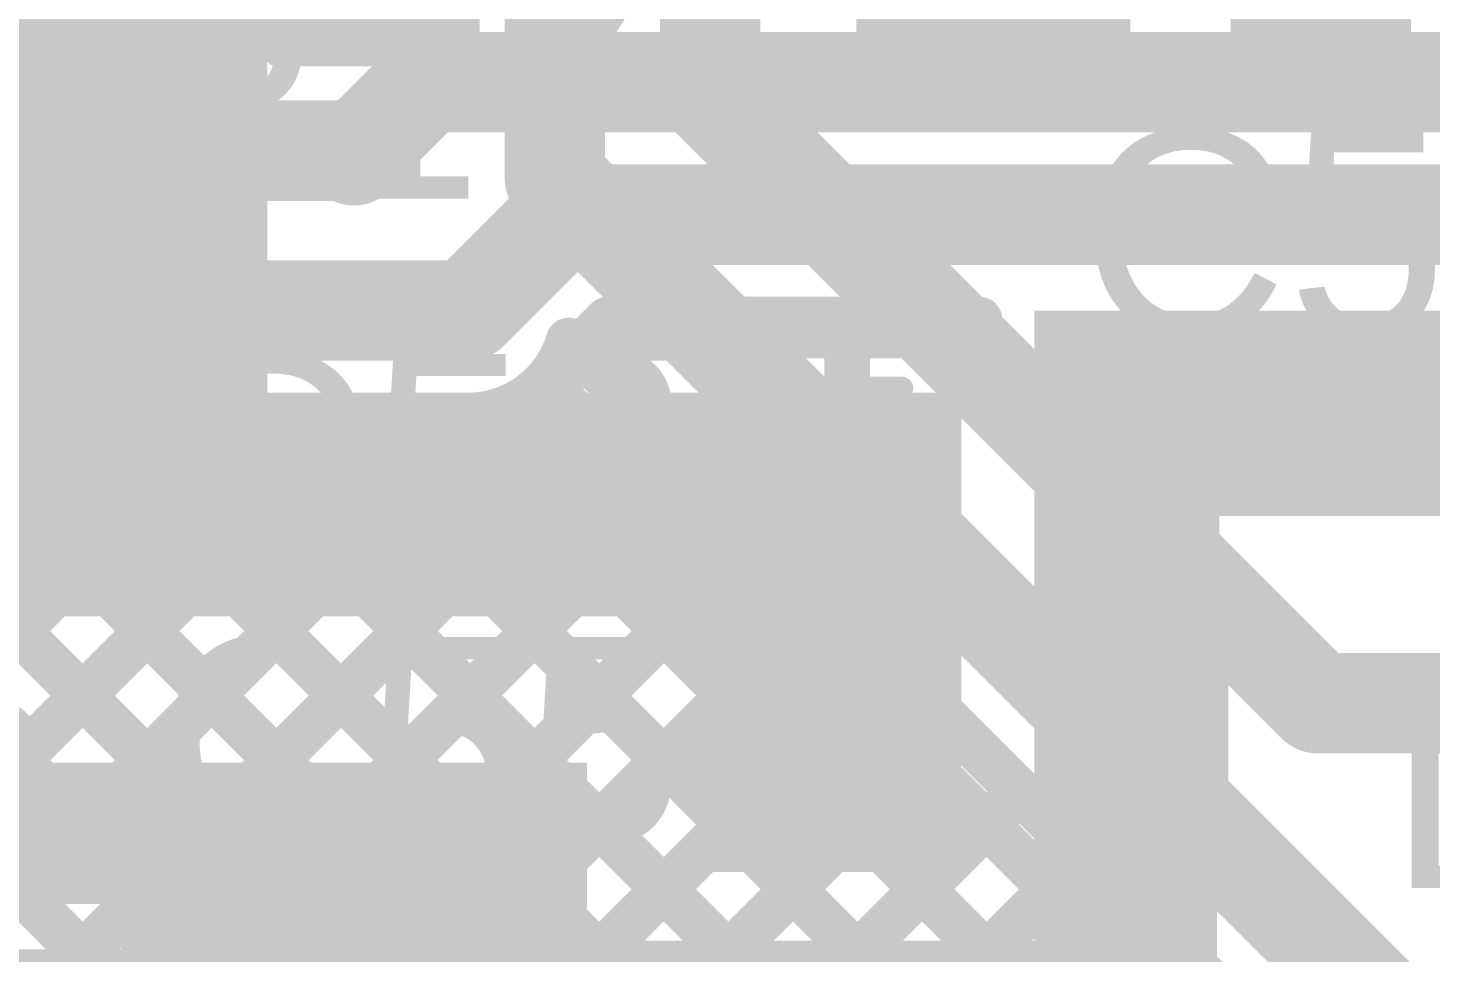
# Model space of a CAD drawing. Header units: millimetres. Extents: x -0.26 to 2.84, y -0.09 to 2.43.
# Drawn here: x 1.8396 to 2.1469, y 0.8923 to 1.0949 of the extents above; entities that cross this region are included whole.
import ezdxf

# ---------------------------------------------------------------- set-up
doc = ezdxf.new("R2010")
doc.units = ezdxf.units.MM
doc.header["$MEASUREMENT"] = 0
for name, color, linetype in [('BottomLayer', 5, 'Continuous'), ('BottomOverlay', 54, 'Continuous'), ('BottomPaste', 16, 'Continuous'), ('BottomSolder', 6, 'Continuous'), ('TopLayer', 1, 'Continuous'), ('TopOverlay', 2, 'Continuous'), ('TopPaste', 8, 'Continuous'), ('TopSolder', 216, 'Continuous'), ('ViaHoleLayer', 16, 'Continuous')]:
    doc.layers.add(name, color=color, linetype=linetype)
doc.styles.add('Arial', font='', dxfattribs={"height": 0.2})
doc.styles.get('Arial').set_extended_font_data('Arial')

# ---------------------------------------------------------------- blocks, each defined once
blk = doc.blocks.new('R__0603_B_14')
at = {"layer": 'BottomLayer'}
for points in [[(-0.045, -0.0175), (-0.045, 0.0175), (-0.015, 0.0175), (-0.015, -0.0175)], [(0.015, -0.0175), (0.015, 0.0175), (0.045, 0.0175), (0.045, -0.0175)]]:
    blk.add_hatch(color=5, dxfattribs=at).paths.add_polyline_path(points)
at = {"layer": 'BottomPaste'}
for points in [[(-0.045, -0.0175), (-0.045, 0.0175), (-0.015, 0.0175), (-0.015, -0.0175)], [(0.015, -0.0175), (0.015, 0.0175), (0.045, 0.0175), (0.045, -0.0175)]]:
    blk.add_hatch(color=16, dxfattribs=at).paths.add_polyline_path(points)
at = {"layer": 'BottomSolder'}
for points in [[(-0.049, -0.0215), (-0.049, 0.0215), (-0.011, 0.0215), (-0.011, -0.0215)], [(0.011, -0.0215), (0.011, 0.0215), (0.049, 0.0215), (0.049, -0.0215)]]:
    blk.add_hatch(color=6, dxfattribs=at).paths.add_polyline_path(points)
at = {"layer": 'BottomOverlay', "const_width": 0.005}
for points in [[(-0.048, -0.021), (-0.048, 0.021)], [(0.048, 0.021), (-0.048, 0.021)], [(0.048, -0.021), (0.048, 0.021)], [(0.048, -0.021), (-0.048, -0.021)]]:
    blk.add_lwpolyline(points, dxfattribs=at)
at = {"layer": 'BottomOverlay', "const_width": 0.0025}
for points in [[(-0.04925, 0.021, 1), (-0.04675, 0.021, 1)], [(-0.04925, 0.021, 1), (-0.04675, 0.021, 1)], [(0.04675, 0.021, 1), (0.04925, 0.021, 1)], [(0.04675, 0.021, 1), (0.04925, 0.021, 1)], [(-0.04925, -0.021, 1), (-0.04675, -0.021, 1)], [(-0.04925, -0.021, 1), (-0.04675, -0.021, 1)], [(0.04675, -0.021, 1), (0.04925, -0.021, 1)], [(0.04675, -0.021, 1), (0.04925, -0.021, 1)]]:
    blk.add_lwpolyline(points, format="xyb", close=True, dxfattribs=at)
blk = doc.blocks.new('R__0603_B_17')
at = {"layer": 'BottomLayer'}
for points in [[(-0.045, -0.0175), (-0.045, 0.0175), (-0.015, 0.0175), (-0.015, -0.0175)], [(0.015, -0.0175), (0.015, 0.0175), (0.045, 0.0175), (0.045, -0.0175)]]:
    blk.add_hatch(color=5, dxfattribs=at).paths.add_polyline_path(points)
at = {"layer": 'BottomPaste'}
for points in [[(-0.045, -0.0175), (-0.045, 0.0175), (-0.015, 0.0175), (-0.015, -0.0175)], [(0.015, -0.0175), (0.015, 0.0175), (0.045, 0.0175), (0.045, -0.0175)]]:
    blk.add_hatch(color=16, dxfattribs=at).paths.add_polyline_path(points)
at = {"layer": 'BottomSolder'}
for points in [[(-0.049, -0.0215), (-0.049, 0.0215), (-0.011, 0.0215), (-0.011, -0.0215)], [(0.011, -0.0215), (0.011, 0.0215), (0.049, 0.0215), (0.049, -0.0215)]]:
    blk.add_hatch(color=6, dxfattribs=at).paths.add_polyline_path(points)
at = {"layer": 'BottomOverlay', "const_width": 0.005}
for points in [[(-0.048, 0.021), (-0.048, -0.021)], [(0.048, 0.021), (-0.048, 0.021)], [(0.048, 0.021), (0.048, -0.021)], [(0.048, -0.021), (-0.048, -0.021)]]:
    blk.add_lwpolyline(points, dxfattribs=at)
at = {"layer": 'BottomOverlay', "const_width": 0.0025}
for points in [[(-0.04925, 0.021, 1), (-0.04675, 0.021, 1)], [(-0.04925, 0.021, 1), (-0.04675, 0.021, 1)], [(0.04675, 0.021, 1), (0.04925, 0.021, 1)], [(0.04675, 0.021, 1), (0.04925, 0.021, 1)], [(-0.04925, -0.021, 1), (-0.04675, -0.021, 1)], [(-0.04925, -0.021, 1), (-0.04675, -0.021, 1)], [(0.04675, -0.021, 1), (0.04925, -0.021, 1)], [(0.04675, -0.021, 1), (0.04925, -0.021, 1)]]:
    blk.add_lwpolyline(points, format="xyb", close=True, dxfattribs=at)
blk = doc.blocks.new('C__0603_63')
at = {"layer": 'TopLayer'}
for points in [[(-0.015, 0.0175), (-0.015, -0.0175), (-0.045, -0.0175), (-0.045, 0.0175)], [(0.045, 0.0175), (0.045, -0.0175), (0.015, -0.0175), (0.015, 0.0175)]]:
    blk.add_hatch(color=1, dxfattribs=at).paths.add_polyline_path(points)
at = {"layer": 'TopPaste'}
for points in [[(-0.015, 0.0175), (-0.015, -0.0175), (-0.045, -0.0175), (-0.045, 0.0175)], [(0.045, 0.0175), (0.045, -0.0175), (0.015, -0.0175), (0.015, 0.0175)]]:
    blk.add_hatch(color=8, dxfattribs=at).paths.add_polyline_path(points)
at = {"layer": 'TopSolder'}
for points in [[(-0.01264, 0.01986), (-0.01264, -0.01986), (-0.04736, -0.01986), (-0.04736, 0.01986)], [(0.04736, 0.01986), (0.04736, -0.01986), (0.01264, -0.01986), (0.01264, 0.01986)]]:
    blk.add_hatch(color=216, dxfattribs=at).paths.add_polyline_path(points)
at = {"layer": 'TopOverlay', "const_width": 0.005}
for points in [[(-0.049, 0.021), (-0.049, -0.021)], [(-0.018, 0.021), (-0.049, 0.021)], [(0.049, 0.021), (0.018, 0.021)], [(0.049, 0.021), (0.049, -0.021)], [(-0.018, -0.021), (-0.049, -0.021)], [(0.049, -0.021), (0.018, -0.021)]]:
    blk.add_lwpolyline(points, dxfattribs=at)
at = {"layer": 'TopOverlay', "const_width": 0.0025}
for points in [[(-0.05025, 0.021, 1), (-0.04775, 0.021, 1)], [(-0.05025, 0.021, 1), (-0.04775, 0.021, 1)], [(-0.01925, 0.021, 1), (-0.01675, 0.021, 1)], [(0.01675, 0.021, 1), (0.01925, 0.021, 1)], [(0.04775, 0.021, 1), (0.05025, 0.021, 1)], [(0.04775, 0.021, 1), (0.05025, 0.021, 1)], [(-0.05025, -0.021, 1), (-0.04775, -0.021, 1)], [(-0.05025, -0.021, 1), (-0.04775, -0.021, 1)], [(-0.01925, -0.021, 1), (-0.01675, -0.021, 1)], [(0.01675, -0.021, 1), (0.01925, -0.021, 1)], [(0.04775, -0.021, 1), (0.05025, -0.021, 1)], [(0.04775, -0.021, 1), (0.05025, -0.021, 1)]]:
    blk.add_lwpolyline(points, format="xyb", close=True, dxfattribs=at)
blk = doc.blocks.new('28_HTSSOP_69')
at = {"layer": 'TopLayer'}
for points in [[(-0.14173, 0.17224), (-0.07874, 0.17224), (-0.07874, 0.16043), (-0.14173, 0.16043)], [(0.07874, 0.17224), (0.14173, 0.17224), (0.14173, 0.16043), (0.07874, 0.16043)], [(-0.14173, 0.14665), (-0.07874, 0.14665), (-0.07874, 0.13484), (-0.14173, 0.13484)], [(0.07874, 0.14665), (0.14173, 0.14665), (0.14173, 0.13484), (0.07874, 0.13484)], [(-0.14173, 0.12106), (-0.07874, 0.12106), (-0.07874, 0.10925), (-0.14173, 0.10925)], [(-0.04724, 0.12146), (0.04724, 0.12146), (0.04724, -0.12146), (-0.04724, -0.12146)], [(0.07874, 0.12106), (0.14173, 0.12106), (0.14173, 0.10925), (0.07874, 0.10925)], [(-0.14173, 0.09547), (-0.07874, 0.09547), (-0.07874, 0.08366), (-0.14173, 0.08366)], [(0.07874, 0.09547), (0.14173, 0.09547), (0.14173, 0.08366), (0.07874, 0.08366)], [(-0.14173, 0.06988), (-0.07874, 0.06988), (-0.07874, 0.05807), (-0.14173, 0.05807)], [(0.07874, 0.06988), (0.14173, 0.06988), (0.14173, 0.05807), (0.07874, 0.05807)], [(-0.14173, 0.04429), (-0.07874, 0.04429), (-0.07874, 0.03248), (-0.14173, 0.03248)], [(0.07874, 0.04429), (0.14173, 0.04429), (0.14173, 0.03248), (0.07874, 0.03248)], [(-0.14173, 0.0187), (-0.07874, 0.0187), (-0.07874, 0.00689), (-0.14173, 0.00689)], [(0.07874, 0.0187), (0.14173, 0.0187), (0.14173, 0.00689), (0.07874, 0.00689)], [(-0.14173, -0.00689), (-0.07874, -0.00689), (-0.07874, -0.0187), (-0.14173, -0.0187)], [(0.07874, -0.00689), (0.14173, -0.00689), (0.14173, -0.0187), (0.07874, -0.0187)], [(-0.14173, -0.03248), (-0.07874, -0.03248), (-0.07874, -0.04429), (-0.14173, -0.04429)], [(0.07874, -0.03248), (0.14173, -0.03248), (0.14173, -0.04429), (0.07874, -0.04429)], [(-0.14173, -0.05807), (-0.07874, -0.05807), (-0.07874, -0.06988), (-0.14173, -0.06988)], [(0.07874, -0.05807), (0.14173, -0.05807), (0.14173, -0.06988), (0.07874, -0.06988)], [(-0.14173, -0.08366), (-0.07874, -0.08366), (-0.07874, -0.09547), (-0.14173, -0.09547)], [(0.07874, -0.08366), (0.14173, -0.08366), (0.14173, -0.09547), (0.07874, -0.09547)], [(-0.14173, -0.10925), (-0.07874, -0.10925), (-0.07874, -0.12106), (-0.14173, -0.12106)], [(0.07874, -0.10925), (0.14173, -0.10925), (0.14173, -0.12106), (0.07874, -0.12106)], [(-0.14173, -0.13484), (-0.07874, -0.13484), (-0.07874, -0.14665), (-0.14173, -0.14665)], [(0.07874, -0.13484), (0.14173, -0.13484), (0.14173, -0.14665), (0.07874, -0.14665)], [(-0.14173, -0.16043), (-0.07874, -0.16043), (-0.07874, -0.17224), (-0.14173, -0.17224)], [(0.07874, -0.16043), (0.14173, -0.16043), (0.14173, -0.17224), (0.07874, -0.17224)]]:
    blk.add_hatch(color=1, dxfattribs=at).paths.add_polyline_path(points)
at = {"layer": 'TopPaste'}
for points in [[(-0.14173, 0.17224), (-0.07874, 0.17224), (-0.07874, 0.16043), (-0.14173, 0.16043)], [(0.07874, 0.17224), (0.14173, 0.17224), (0.14173, 0.16043), (0.07874, 0.16043)], [(-0.14173, 0.14665), (-0.07874, 0.14665), (-0.07874, 0.13484), (-0.14173, 0.13484)], [(0.07874, 0.14665), (0.14173, 0.14665), (0.14173, 0.13484), (0.07874, 0.13484)], [(-0.14173, 0.12106), (-0.07874, 0.12106), (-0.07874, 0.10925), (-0.14173, 0.10925)], [(-0.04724, 0.12146), (0.04724, 0.12146), (0.04724, -0.12146), (-0.04724, -0.12146)], [(0.07874, 0.12106), (0.14173, 0.12106), (0.14173, 0.10925), (0.07874, 0.10925)], [(-0.14173, 0.09547), (-0.07874, 0.09547), (-0.07874, 0.08366), (-0.14173, 0.08366)], [(0.07874, 0.09547), (0.14173, 0.09547), (0.14173, 0.08366), (0.07874, 0.08366)], [(-0.14173, 0.06988), (-0.07874, 0.06988), (-0.07874, 0.05807), (-0.14173, 0.05807)], [(0.07874, 0.06988), (0.14173, 0.06988), (0.14173, 0.05807), (0.07874, 0.05807)], [(-0.14173, 0.04429), (-0.07874, 0.04429), (-0.07874, 0.03248), (-0.14173, 0.03248)], [(0.07874, 0.04429), (0.14173, 0.04429), (0.14173, 0.03248), (0.07874, 0.03248)], [(-0.14173, 0.0187), (-0.07874, 0.0187), (-0.07874, 0.00689), (-0.14173, 0.00689)], [(0.07874, 0.0187), (0.14173, 0.0187), (0.14173, 0.00689), (0.07874, 0.00689)], [(-0.14173, -0.00689), (-0.07874, -0.00689), (-0.07874, -0.0187), (-0.14173, -0.0187)], [(0.07874, -0.00689), (0.14173, -0.00689), (0.14173, -0.0187), (0.07874, -0.0187)], [(-0.14173, -0.03248), (-0.07874, -0.03248), (-0.07874, -0.04429), (-0.14173, -0.04429)], [(0.07874, -0.03248), (0.14173, -0.03248), (0.14173, -0.04429), (0.07874, -0.04429)], [(-0.14173, -0.05807), (-0.07874, -0.05807), (-0.07874, -0.06988), (-0.14173, -0.06988)], [(0.07874, -0.05807), (0.14173, -0.05807), (0.14173, -0.06988), (0.07874, -0.06988)], [(-0.14173, -0.08366), (-0.07874, -0.08366), (-0.07874, -0.09547), (-0.14173, -0.09547)], [(0.07874, -0.08366), (0.14173, -0.08366), (0.14173, -0.09547), (0.07874, -0.09547)], [(-0.14173, -0.10925), (-0.07874, -0.10925), (-0.07874, -0.12106), (-0.14173, -0.12106)], [(0.07874, -0.10925), (0.14173, -0.10925), (0.14173, -0.12106), (0.07874, -0.12106)], [(-0.14173, -0.13484), (-0.07874, -0.13484), (-0.07874, -0.14665), (-0.14173, -0.14665)], [(0.07874, -0.13484), (0.14173, -0.13484), (0.14173, -0.14665), (0.07874, -0.14665)], [(-0.14173, -0.16043), (-0.07874, -0.16043), (-0.07874, -0.17224), (-0.14173, -0.17224)], [(0.07874, -0.16043), (0.14173, -0.16043), (0.14173, -0.17224), (0.07874, -0.17224)]]:
    blk.add_hatch(color=8, dxfattribs=at).paths.add_polyline_path(points)
at = {"layer": 'TopSolder'}
for points in [[(-0.14573, 0.17624), (-0.07474, 0.17624), (-0.07474, 0.15643), (-0.14573, 0.15643)], [(0.07474, 0.17624), (0.14573, 0.17624), (0.14573, 0.15643), (0.07474, 0.15643)], [(-0.14573, 0.15065), (-0.07474, 0.15065), (-0.07474, 0.13084), (-0.14573, 0.13084)], [(0.07474, 0.15065), (0.14573, 0.15065), (0.14573, 0.13084), (0.07474, 0.13084)], [(-0.14573, 0.12506), (-0.07474, 0.12506), (-0.07474, 0.10525), (-0.14573, 0.10525)], [(-0.05124, 0.12546), (0.05124, 0.12546), (0.05124, -0.12546), (-0.05124, -0.12546)], [(0.07474, 0.12506), (0.14573, 0.12506), (0.14573, 0.10525), (0.07474, 0.10525)], [(-0.14573, 0.09947), (-0.07474, 0.09947), (-0.07474, 0.07966), (-0.14573, 0.07966)], [(0.07474, 0.09947), (0.14573, 0.09947), (0.14573, 0.07966), (0.07474, 0.07966)], [(-0.14573, 0.07388), (-0.07474, 0.07388), (-0.07474, 0.05407), (-0.14573, 0.05407)], [(0.07474, 0.07388), (0.14573, 0.07388), (0.14573, 0.05407), (0.07474, 0.05407)], [(-0.14573, 0.04829), (-0.07474, 0.04829), (-0.07474, 0.02848), (-0.14573, 0.02848)], [(0.07474, 0.04829), (0.14573, 0.04829), (0.14573, 0.02848), (0.07474, 0.02848)], [(-0.14573, 0.0227), (-0.07474, 0.0227), (-0.07474, 0.00289), (-0.14573, 0.00289)], [(0.07474, 0.0227), (0.14573, 0.0227), (0.14573, 0.00289), (0.07474, 0.00289)], [(-0.14573, -0.00289), (-0.07474, -0.00289), (-0.07474, -0.0227), (-0.14573, -0.0227)], [(0.07474, -0.00289), (0.14573, -0.00289), (0.14573, -0.0227), (0.07474, -0.0227)], [(-0.14573, -0.02848), (-0.07474, -0.02848), (-0.07474, -0.04829), (-0.14573, -0.04829)], [(0.07474, -0.02848), (0.14573, -0.02848), (0.14573, -0.04829), (0.07474, -0.04829)], [(-0.14573, -0.05407), (-0.07474, -0.05407), (-0.07474, -0.07388), (-0.14573, -0.07388)], [(0.07474, -0.05407), (0.14573, -0.05407), (0.14573, -0.07388), (0.07474, -0.07388)], [(-0.14573, -0.07966), (-0.07474, -0.07966), (-0.07474, -0.09947), (-0.14573, -0.09947)], [(0.07474, -0.07966), (0.14573, -0.07966), (0.14573, -0.09947), (0.07474, -0.09947)], [(-0.14573, -0.10525), (-0.07474, -0.10525), (-0.07474, -0.12506), (-0.14573, -0.12506)], [(0.07474, -0.10525), (0.14573, -0.10525), (0.14573, -0.12506), (0.07474, -0.12506)], [(-0.14573, -0.13084), (-0.07474, -0.13084), (-0.07474, -0.15065), (-0.14573, -0.15065)], [(0.07474, -0.13084), (0.14573, -0.13084), (0.14573, -0.15065), (0.07474, -0.15065)], [(-0.14573, -0.15643), (-0.07474, -0.15643), (-0.07474, -0.17624), (-0.14573, -0.17624)], [(0.07474, -0.15643), (0.14573, -0.15643), (0.14573, -0.17624), (0.07474, -0.17624)]]:
    blk.add_hatch(color=216, dxfattribs=at).paths.add_polyline_path(points)
at = {"layer": 'TopOverlay'}
for points, const_width in [([(-0.12953, 0.186, 1), (-0.13847, 0.186, 1)], 0.01), ([(-0.14097, 0.186, 1), (-0.13597, 0.186, 1)], 0.005), ([(-0.13203, 0.186, 1), (-0.12703, 0.186, 1)], 0.005), ([(-0.07625, 0.191, 1), (-0.07375, 0.191, 1)], 0.0025), ([(0.07375, 0.191, 1), (0.07625, 0.191, 1)], 0.0025), ([(-0.07625, -0.191, 1), (-0.07375, -0.191, 1)], 0.0025), ([(0.07375, -0.191, 1), (0.07625, -0.191, 1)], 0.0025)]:
    blk.add_lwpolyline(points, format="xyb", close=True, dxfattribs=dict(at, const_width=const_width))
at = {"layer": 'TopOverlay', "const_width": 0.005}
for points in [[(-0.075, 0.191), (0.075, 0.191)], [(-0.075, -0.191), (0.075, -0.191)]]:
    blk.add_lwpolyline(points, dxfattribs=at)
blk = doc.blocks.new('C__0603_102')
at = {"layer": 'TopLayer'}
for points in [[(-0.045, -0.0175), (-0.045, 0.0175), (-0.015, 0.0175), (-0.015, -0.0175)], [(0.015, -0.0175), (0.015, 0.0175), (0.045, 0.0175), (0.045, -0.0175)]]:
    blk.add_hatch(color=1, dxfattribs=at).paths.add_polyline_path(points)
at = {"layer": 'TopPaste'}
for points in [[(-0.045, -0.0175), (-0.045, 0.0175), (-0.015, 0.0175), (-0.015, -0.0175)], [(0.015, -0.0175), (0.015, 0.0175), (0.045, 0.0175), (0.045, -0.0175)]]:
    blk.add_hatch(color=8, dxfattribs=at).paths.add_polyline_path(points)
at = {"layer": 'TopSolder'}
for points in [[(-0.049, -0.0215), (-0.049, 0.0215), (-0.011, 0.0215), (-0.011, -0.0215)], [(0.011, -0.0215), (0.011, 0.0215), (0.049, 0.0215), (0.049, -0.0215)]]:
    blk.add_hatch(color=216, dxfattribs=at).paths.add_polyline_path(points)
at = {"layer": 'TopOverlay', "const_width": 0.005}
for points in [[(-0.05, -0.023), (-0.05, 0.023)], [(-0.05, 0.023), (-0.016, 0.023)], [(0.016, 0.023), (0.05, 0.023)], [(0.05, -0.023), (0.05, 0.023)], [(-0.05, -0.023), (-0.016, -0.023)], [(0.016, -0.023), (0.05, -0.023)]]:
    blk.add_lwpolyline(points, dxfattribs=at)
at = {"layer": 'TopOverlay', "const_width": 0.0025}
for points in [[(-0.05125, 0.023, 1), (-0.04875, 0.023, 1)], [(-0.05125, 0.023, 1), (-0.04875, 0.023, 1)], [(-0.01725, 0.023, 1), (-0.01475, 0.023, 1)], [(0.01475, 0.023, 1), (0.01725, 0.023, 1)], [(0.04875, 0.023, 1), (0.05125, 0.023, 1)], [(0.04875, 0.023, 1), (0.05125, 0.023, 1)], [(-0.05125, -0.023, 1), (-0.04875, -0.023, 1)], [(-0.05125, -0.023, 1), (-0.04875, -0.023, 1)], [(-0.01725, -0.023, 1), (-0.01475, -0.023, 1)], [(0.01475, -0.023, 1), (0.01725, -0.023, 1)], [(0.04875, -0.023, 1), (0.05125, -0.023, 1)], [(0.04875, -0.023, 1), (0.05125, -0.023, 1)]]:
    blk.add_lwpolyline(points, format="xyb", close=True, dxfattribs=at)

msp = doc.modelspace()

# ---------------------------------------------------------------- hatches: boundary and pattern name
at = {"layer": 'BottomLayer'}
msp.add_hatch(color=5, dxfattribs=at).paths.add_polyline_path([(2.07625, 1.12925), (2.021, 1.12925), (2.021, 1.09125), (2.07625, 1.09125)])
h = msp.add_hatch(color=5, dxfattribs=at)
edge = h.paths.add_edge_path()
edge.add_arc((1.911, 1.067), 0.00886, 0, 360)
h = msp.add_hatch(color=5, dxfattribs=at)
edge = h.paths.add_edge_path()
edge.add_arc((1.936, 1.033), 0.00886, 0, 360)
at = {"layer": 'TopLayer'}
for points in [[(1.219, 0.966), (1.892, 0.966), (1.892, 1.167), (1.219, 1.167)], [(2.06, 0.988), (2.314, 0.988), (2.314, 1.033), (2.06, 1.033)], [(1.867, 0.966), (2.019, 0.966), (2.019, 1.015), (1.867, 1.015)], [(1.986, 0.91), (2.044, 0.91), (2.044, 1.015), (1.986, 1.015)], [(1.49, 0.903), (1.962, 0.903), (1.962, 0.934), (1.49, 0.934)], [(1.86, 0.895), (1.962, 0.895), (1.962, 0.934), (1.86, 0.934)], [(1.86, 0.835), (2.1, 0.835), (2.1, 0.895), (1.86, 0.895)]]:
    msp.add_hatch(color=1, dxfattribs=at).paths.add_polyline_path(points)
h = msp.add_hatch(color=1, dxfattribs=at)
edge = h.paths.add_edge_path()
edge.add_arc((1.911, 1.067), 0.00886, 0, 360)
h = msp.add_hatch(color=1, dxfattribs=at)
edge = h.paths.add_edge_path()
edge.add_arc((1.936, 1.033), 0.00886, 0, 360)
at = {"layer": 'ViaHoleLayer'}
h = msp.add_hatch(color=16, dxfattribs=at)
edge = h.paths.add_edge_path()
edge.add_arc((1.911, 1.067), 0.00591, 0, 360)
h = msp.add_hatch(color=16, dxfattribs=at)
edge = h.paths.add_edge_path()
edge.add_arc((1.936, 1.033), 0.00591, 0, 360)

# ---------------------------------------------------------------- linework, layer by layer
at = {"layer": 'BottomLayer'}
for points, const_width in [([(1.989, 1.08), (1.989, 1.143)], 0.022), ([(1.955, 1.062), (1.955, 1.114)], 0.022), ([(1.989, 1.08), (2.122, 0.947)], 0.022), ([(1.81499, 1.068), (1.911, 1.068)], 0.022), ([(1.955, 1.062), (2.209, 0.808)], 0.022), ([(1.821, 1.033), (1.936, 1.033)], 0.022), ([(1.95804, 1.02643), (2.19274, 0.79174)], 0.01), ([(1.95273, 1.01721), (2.30694, 0.663)], 0.01), ([(1.75646, 0.797), (1.97197, 1.01251)], 0.01), ([(1.726, 0.82311), (1.91289, 1.01)], 0.01), ([(1.726, 0.85139), (1.88461, 1.01)], 0.01), ([(1.726, 0.87967), (1.85633, 1.01)], 0.01), ([(1.72957, 0.79839), (1.94197, 1.01079)], 0.01), ([(1.83053, 1.01), (1.936, 1.01)], 0.01), ([(1.8468, 1.01), (2.052, 0.8048)], 0.01), ([(1.87509, 1.01), (2.05589, 0.8292)], 0.01), ([(1.90337, 1.01), (2.07457, 0.83881)], 0.01), ([(1.93166, 1.01), (2.27866, 0.663)], 0.01), ([(1.82452, 1.004), (2.052, 0.77652)], 0.01), ([(1.86696, 0.87922), (1.98611, 0.99836)], 0.01), ([(1.81038, 0.98985), (2.052, 0.74824)], 0.01), ([(1.89109, 0.87506), (2.00025, 0.98422)], 0.01), ([(1.79624, 0.97571), (2.052, 0.71995)], 0.01), ([(1.90579, 0.86147), (2.01439, 0.97008)], 0.01), ([(1.7821, 0.96157), (1.86497, 0.8787)], 0.01), ([(1.91993, 0.84733), (2.02854, 0.95594)], 0.01), ([(2.122, 0.947), (2.171, 0.947)], 0.022), ([(1.93407, 0.83319), (2.04268, 0.94179)], 0.01), ([(1.94821, 0.81904), (2.05682, 0.92765)], 0.01), ([(1.9606, 0.80315), (2.07096, 0.91351)], 0.01), ([(1.963, 0.77726), (2.0851, 0.89937)], 0.01)]:
    msp.add_lwpolyline(points, dxfattribs=dict(at, const_width=const_width))
for points, const_width in [([(1.9835, 1.08, 1), (1.9945, 1.08, 1)], 0.011), ([(1.9835, 1.08, 1), (1.9945, 1.08, 1)], 0.011), ([(1.9055, 1.068, 1), (1.9165, 1.068, 1)], 0.011), ([(1.9495, 1.062, 1), (1.9605, 1.062, 1)], 0.011), ([(1.9495, 1.062, 1), (1.9605, 1.062, 1)], 0.011), ([(1.9305, 1.033, 1), (1.9415, 1.033, 1)], 0.011), ([(1.95554, 1.02643, 1), (1.96054, 1.02643, 1)], 0.005), ([(1.95554, 1.02643, 1), (1.96054, 1.02643, 1)], 0.005), ([(1.95023, 1.01721, 1), (1.95523, 1.01721, 1)], 0.005), ([(1.96947, 1.01251, 1), (1.97447, 1.01251, 1)], 0.005), ([(1.8443, 1.01, 1), (1.8493, 1.01, 1)], 0.005), ([(1.85383, 1.01, 1), (1.85883, 1.01, 1)], 0.005), ([(1.87259, 1.01, 1), (1.87759, 1.01, 1)], 0.005), ([(1.88211, 1.01, 1), (1.88711, 1.01, 1)], 0.005), ([(1.90087, 1.01, 1), (1.90587, 1.01, 1)], 0.005), ([(1.91039, 1.01, 1), (1.91539, 1.01, 1)], 0.005), ([(1.92916, 1.01, 1), (1.93416, 1.01, 1)], 0.005), ([(1.9335, 1.01, 1), (1.9385, 1.01, 1)], 0.005), ([(1.9335, 1.01, 1), (1.9385, 1.01, 1)], 0.005), ([(1.93947, 1.01079, 1), (1.94447, 1.01079, 1)], 0.005), ([(1.98361, 0.99836, 1), (1.98861, 0.99836, 1)], 0.005), ([(1.99775, 0.98422, 1), (2.00275, 0.98422, 1)], 0.005), ([(2.01189, 0.97008, 1), (2.01689, 0.97008, 1)], 0.005), ([(2.02604, 0.95594, 1), (2.03104, 0.95594, 1)], 0.005), ([(2.1165, 0.947, 1), (2.1275, 0.947, 1)], 0.011), ([(2.1165, 0.947, 1), (2.1275, 0.947, 1)], 0.011), ([(2.04018, 0.94179, 1), (2.04518, 0.94179, 1)], 0.005), ([(2.05432, 0.92765, 1), (2.05932, 0.92765, 1)], 0.005), ([(2.06846, 0.91351, 1), (2.07346, 0.91351, 1)], 0.005), ([(2.08261, 0.89937, 1), (2.0876, 0.89937, 1)], 0.005)]:
    msp.add_lwpolyline(points, format="xyb", close=True, dxfattribs=dict(at, const_width=const_width))
at = {"layer": 'BottomLayer', "const_width": 0.01}
msp.add_lwpolyline([(1.95804, 1.02643, -0.331711), (1.936, 1.01)], format="xyb", dxfattribs=at)
at = {"layer": 'TopLayer'}
for points, const_width in [([(1.911, 1.067), (1.927, 1.083)], 0.022), ([(1.927, 1.083), (2.391, 1.083)], 0.022), ([(1.936, 1.033), (1.957, 1.054)], 0.022), ([(1.957, 1.054), (2.238, 1.054)], 0.022), ([(1.96253, 1.027), (1.96653, 1.031)], 0.01), ([(1.96653, 1.031), (2.048, 1.031)], 0.01), ([(1.96723, 1.031), (1.97123, 1.027)], 0.01), ([(1.98646, 1.027), (1.99046, 1.031)], 0.01), ([(1.99551, 1.031), (1.99901, 1.0275)], 0.01), ([(2.01525, 1.0275), (2.01875, 1.031)], 0.01), ([(2.02379, 1.031), (2.02729, 1.0275)], 0.01), ([(2.04353, 1.0275), (2.04703, 1.031)], 0.01), ([(2.048, 1.0275), (2.048, 1.031)], 0.01), ([(1.989, 1.0275), (2.048, 1.0275)], 0.01), ([(1.96253, 1.027), (1.974, 1.027)], 0.01), ([(1.974, 1.027), (1.989, 1.027)], 0.01), ([(1.974, 1.027), (1.989, 1.027)], 0.01), ([(2.08, 0.94), (2.08, 1.011)], 0.04), ([(2.019, 0.995), (2.019, 1.0225)], 0.01), ([(2.08, 0.861), (2.08, 0.94)], 0.04)]:
    msp.add_lwpolyline(points, dxfattribs=dict(at, const_width=const_width))
for points, const_width in [([(1.9215, 1.083, 1), (1.9325, 1.083, 1)], 0.011), ([(1.9215, 1.083, 1), (1.9325, 1.083, 1)], 0.011), ([(1.9055, 1.067, 1), (1.9165, 1.067, 1)], 0.011), ([(1.9515, 1.054, 1), (1.9625, 1.054, 1)], 0.011), ([(1.9515, 1.054, 1), (1.9625, 1.054, 1)], 0.011), ([(1.9305, 1.033, 1), (1.9415, 1.033, 1)], 0.011), ([(1.96403, 1.031, 1), (1.96903, 1.031, 1)], 0.005), ([(1.96403, 1.031, 1), (1.96903, 1.031, 1)], 0.005), ([(1.96473, 1.031, 1), (1.96973, 1.031, 1)], 0.005), ([(1.98796, 1.031, 1), (1.99296, 1.031, 1)], 0.005), ([(1.99301, 1.031, 1), (1.99801, 1.031, 1)], 0.005), ([(2.01625, 1.031, 1), (2.02125, 1.031, 1)], 0.005), ([(2.02129, 1.031, 1), (2.02629, 1.031, 1)], 0.005), ([(2.04453, 1.031, 1), (2.04953, 1.031, 1)], 0.005), ([(2.0455, 1.031, 1), (2.0505, 1.031, 1)], 0.005), ([(2.0455, 1.031, 1), (2.0505, 1.031, 1)], 0.005), ([(1.9865, 1.0275, 1), (1.9915, 1.0275, 1)], 0.005), ([(1.99651, 1.0275, 1), (2.00151, 1.0275, 1)], 0.005), ([(2.01275, 1.0275, 1), (2.01775, 1.0275, 1)], 0.005), ([(2.02479, 1.0275, 1), (2.02979, 1.0275, 1)], 0.005), ([(2.04103, 1.0275, 1), (2.04603, 1.0275, 1)], 0.005), ([(2.0455, 1.0275, 1), (2.0505, 1.0275, 1)], 0.005), ([(2.0455, 1.0275, 1), (2.0505, 1.0275, 1)], 0.005), ([(1.96003, 1.027, 1), (1.96503, 1.027, 1)], 0.005), ([(1.96003, 1.027, 1), (1.96503, 1.027, 1)], 0.005), ([(1.96873, 1.027, 1), (1.97373, 1.027, 1)], 0.005), ([(1.9715, 1.027, 1), (1.9765, 1.027, 1)], 0.005), ([(1.9715, 1.027, 1), (1.9765, 1.027, 1)], 0.005), ([(1.9715, 1.027, 1), (1.9765, 1.027, 1)], 0.005), ([(1.98396, 1.027, 1), (1.98896, 1.027, 1)], 0.005), ([(1.9865, 1.027, 1), (1.9915, 1.027, 1)], 0.005), ([(1.9865, 1.027, 1), (1.9915, 1.027, 1)], 0.005), ([(2.07, 1.011, 1), (2.09, 1.011, 1)], 0.02), ([(2.0165, 1.0225, 1), (2.0215, 1.0225, 1)], 0.005), ([(2.0165, 0.995, 1), (2.0215, 0.995, 1)], 0.005), ([(2.07, 0.94, 1), (2.09, 0.94, 1)], 0.02), ([(2.07, 0.94, 1), (2.09, 0.94, 1)], 0.02)]:
    msp.add_lwpolyline(points, format="xyb", close=True, dxfattribs=dict(at, const_width=const_width))

# ---------------------------------------------------------------- block references
for name, p, rotation in [('R__0603_B_14', (1.915, 1.137), 270), ('R__0603_B_17', (2.092, 1.11), 180), ('C__0603_63', (2.049, 0.995), 180)]:
    msp.add_blockref(name, p, dxfattribs=dict(rotation=rotation))
for name, p in [('C__0603_102', (2.05, 0.94)), ('28_HTSSOP_69', (1.86476, 0.69957))]:
    msp.add_blockref(name, p)

# ---------------------------------------------------------------- texts
at = {"layer": 'BottomOverlay', "style": 'Arial', "text_generation_flag": 2}
msp.add_text('R26', height=0.045, dxfattribs=at).set_placement((1.88298, 1.08751))
at = {"layer": 'TopOverlay', "style": 'Arial'}
for s, p in [('R17', (1.85877, 1.05751)), ('C53', (2.07002, 1.02751)), ('C56', (1.86902, 0.97851)), ('C55', (1.86802, 0.91651)), ('L5', (2.13751, 0.90651)), ('U9', (1.76751, 0.90251))]:
    msp.add_text(s, height=0.045, dxfattribs=at).set_placement(p)

doc.saveas('drawing.dxf')
